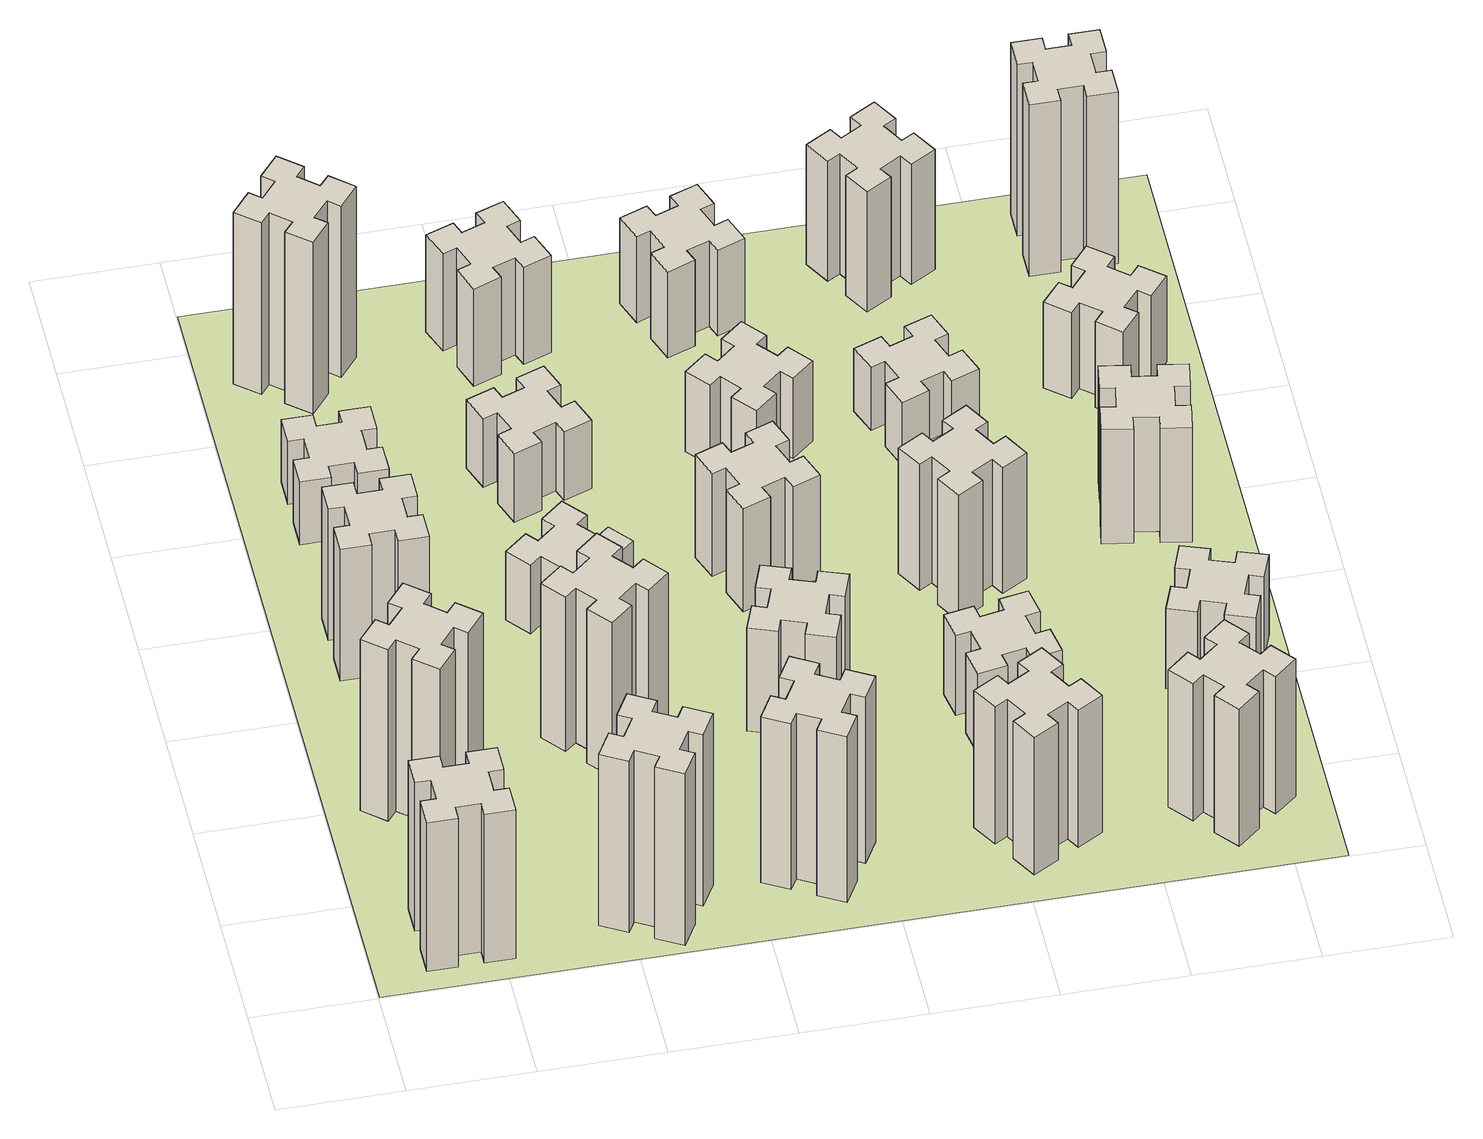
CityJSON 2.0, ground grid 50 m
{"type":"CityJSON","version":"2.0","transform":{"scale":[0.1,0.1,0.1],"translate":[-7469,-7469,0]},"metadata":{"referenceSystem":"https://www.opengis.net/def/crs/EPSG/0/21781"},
"CityObjects":{
"building1":{"type":"Building","attributes":{"class":"1000","function":"1000","usage":"1000","yearOfConstruction":2016,"roofType":"1000","measuredHeight":78,"storeysAboveGround":30,"storeysBelowGround":0},"geometry":[{"type":"Solid","lod":"1","boundaries":[[[[0,1,2,3,4,5,6,7,8,9,10,11,12,13,14,15,16,17,18,19]],[[17,16,20,21]],[[16,15,22,20]],[[15,14,23,22]],[[14,13,24,23]],[[13,12,25,24]],[[12,11,26,25]],[[11,10,27,26]],[[10,9,28,27]],[[9,8,29,28]],[[8,7,30,29]],[[7,6,31,30]],[[6,5,32,31]],[[5,4,33,32]],[[4,3,34,33]],[[3,2,35,34]],[[2,1,36,35]],[[1,0,37,36]],[[0,19,38,37]],[[19,18,39,38]],[[18,17,21,39]],[[24,25,26,27,28,29,30,31,32,33,34,35,36,37,38,39,21,20,22,23]]]]}]},
"building2":{"type":"Building","attributes":{"class":"1000","function":"1000","usage":"1000","yearOfConstruction":2016,"roofType":"1000","measuredHeight":90,"storeysAboveGround":30,"storeysBelowGround":0},"geometry":[{"type":"Solid","lod":"1","boundaries":[[[[40,41,42,43,44,45,46,47,48,49,50,51,52,53,54,55,56,57,58,59]],[[57,56,60,61]],[[56,55,62,60]],[[55,54,63,62]],[[54,53,64,63]],[[53,52,65,64]],[[52,51,66,65]],[[51,50,67,66]],[[50,49,68,67]],[[49,48,69,68]],[[48,47,70,69]],[[47,46,71,70]],[[46,45,72,71]],[[45,44,73,72]],[[44,43,74,73]],[[43,42,75,74]],[[42,41,76,75]],[[41,40,77,76]],[[40,59,78,77]],[[59,58,79,78]],[[58,57,61,79]],[[64,65,66,67,68,69,70,71,72,73,74,75,76,77,78,79,61,60,62,63]]]]}]},
"building3":{"type":"Building","attributes":{"class":"1000","function":"1000","usage":"1000","yearOfConstruction":2016,"roofType":"1000","measuredHeight":69,"storeysAboveGround":30,"storeysBelowGround":0},"geometry":[{"type":"Solid","lod":"1","boundaries":[[[[80,81,82,83,84,85,86,87,88,89,90,91,92,93,94,95,96,97,98,99]],[[97,96,100,101]],[[96,95,102,100]],[[95,94,103,102]],[[94,93,104,103]],[[93,92,105,104]],[[92,91,106,105]],[[91,90,107,106]],[[90,89,108,107]],[[89,88,109,108]],[[88,87,110,109]],[[87,86,111,110]],[[86,85,112,111]],[[85,84,113,112]],[[84,83,114,113]],[[83,82,115,114]],[[82,81,116,115]],[[81,80,117,116]],[[80,99,118,117]],[[99,98,119,118]],[[98,97,101,119]],[[104,105,106,107,108,109,110,111,112,113,114,115,116,117,118,119,101,100,102,103]]]]}]},
"building4":{"type":"Building","attributes":{"class":"1000","function":"1000","usage":"1000","yearOfConstruction":2016,"roofType":"1000","measuredHeight":33,"storeysAboveGround":30,"storeysBelowGround":0},"geometry":[{"type":"Solid","lod":"1","boundaries":[[[[120,121,122,123,124,125,126,127,128,129,130,131,132,133,134,135,136,137,138,139]],[[137,136,140,141]],[[136,135,142,140]],[[135,134,143,142]],[[134,133,144,143]],[[133,132,145,144]],[[132,131,146,145]],[[131,130,147,146]],[[130,129,148,147]],[[129,128,149,148]],[[128,127,150,149]],[[127,126,151,150]],[[126,125,152,151]],[[125,124,153,152]],[[124,123,154,153]],[[123,122,155,154]],[[122,121,156,155]],[[121,120,157,156]],[[120,139,158,157]],[[139,138,159,158]],[[138,137,141,159]],[[144,145,146,147,148,149,150,151,152,153,154,155,156,157,158,159,141,140,142,143]]]]}]},
"building5":{"type":"Building","attributes":{"class":"1000","function":"1000","usage":"1000","yearOfConstruction":2016,"roofType":"1000","measuredHeight":90,"storeysAboveGround":30,"storeysBelowGround":0},"geometry":[{"type":"Solid","lod":"1","boundaries":[[[[160,161,162,163,164,165,166,167,168,169,170,171,172,173,174,175,176,177,178,179]],[[177,176,180,181]],[[176,175,182,180]],[[175,174,183,182]],[[174,173,184,183]],[[173,172,185,184]],[[172,171,186,185]],[[171,170,187,186]],[[170,169,188,187]],[[169,168,189,188]],[[168,167,190,189]],[[167,166,191,190]],[[166,165,192,191]],[[165,164,193,192]],[[164,163,194,193]],[[163,162,195,194]],[[162,161,196,195]],[[161,160,197,196]],[[160,179,198,197]],[[179,178,199,198]],[[178,177,181,199]],[[184,185,186,187,188,189,190,191,192,193,194,195,196,197,198,199,181,180,182,183]]]]}]},
"building6":{"type":"Building","attributes":{"class":"1000","function":"1000","usage":"1000","yearOfConstruction":2016,"roofType":"1000","measuredHeight":90,"storeysAboveGround":30,"storeysBelowGround":0},"geometry":[{"type":"Solid","lod":"1","boundaries":[[[[200,201,202,203,204,205,206,207,208,209,210,211,212,213,214,215,216,217,218,219]],[[217,216,220,221]],[[216,215,222,220]],[[215,214,223,222]],[[214,213,224,223]],[[213,212,225,224]],[[212,211,226,225]],[[211,210,227,226]],[[210,209,228,227]],[[209,208,229,228]],[[208,207,230,229]],[[207,206,231,230]],[[206,205,232,231]],[[205,204,233,232]],[[204,203,234,233]],[[203,202,235,234]],[[202,201,236,235]],[[201,200,237,236]],[[200,219,238,237]],[[219,218,239,238]],[[218,217,221,239]],[[224,225,226,227,228,229,230,231,232,233,234,235,236,237,238,239,221,220,222,223]]]]}]},
"building7":{"type":"Building","attributes":{"class":"1000","function":"1000","usage":"1000","yearOfConstruction":2016,"roofType":"1000","measuredHeight":81,"storeysAboveGround":30,"storeysBelowGround":0},"geometry":[{"type":"Solid","lod":"1","boundaries":[[[[240,241,242,243,244,245,246,247,248,249,250,251,252,253,254,255,256,257,258,259]],[[257,256,260,261]],[[256,255,262,260]],[[255,254,263,262]],[[254,253,264,263]],[[253,252,265,264]],[[252,251,266,265]],[[251,250,267,266]],[[250,249,268,267]],[[249,248,269,268]],[[248,247,270,269]],[[247,246,271,270]],[[246,245,272,271]],[[245,244,273,272]],[[244,243,274,273]],[[243,242,275,274]],[[242,241,276,275]],[[241,240,277,276]],[[240,259,278,277]],[[259,258,279,278]],[[258,257,261,279]],[[264,265,266,267,268,269,270,271,272,273,274,275,276,277,278,279,261,260,262,263]]]]}]},
"building8":{"type":"Building","attributes":{"class":"1000","function":"1000","usage":"1000","yearOfConstruction":2016,"roofType":"1000","measuredHeight":36,"storeysAboveGround":30,"storeysBelowGround":0},"geometry":[{"type":"Solid","lod":"1","boundaries":[[[[280,281,282,283,284,285,286,287,288,289,290,291,292,293,294,295,296,297,298,299]],[[297,296,300,301]],[[296,295,302,300]],[[295,294,303,302]],[[294,293,304,303]],[[293,292,305,304]],[[292,291,306,305]],[[291,290,307,306]],[[290,289,308,307]],[[289,288,309,308]],[[288,287,310,309]],[[287,286,311,310]],[[286,285,312,311]],[[285,284,313,312]],[[284,283,314,313]],[[283,282,315,314]],[[282,281,316,315]],[[281,280,317,316]],[[280,299,318,317]],[[299,298,319,318]],[[298,297,301,319]],[[304,305,306,307,308,309,310,311,312,313,314,315,316,317,318,319,301,300,302,303]]]]}]},
"building9":{"type":"Building","attributes":{"class":"1000","function":"1000","usage":"1000","yearOfConstruction":2016,"roofType":"1000","measuredHeight":87,"storeysAboveGround":30,"storeysBelowGround":0},"geometry":[{"type":"Solid","lod":"1","boundaries":[[[[320,321,322,323,324,325,326,327,328,329,330,331,332,333,334,335,336,337,338,339]],[[337,336,340,341]],[[336,335,342,340]],[[335,334,343,342]],[[334,333,344,343]],[[333,332,345,344]],[[332,331,346,345]],[[331,330,347,346]],[[330,329,348,347]],[[329,328,349,348]],[[328,327,350,349]],[[327,326,351,350]],[[326,325,352,351]],[[325,324,353,352]],[[324,323,354,353]],[[323,322,355,354]],[[322,321,356,355]],[[321,320,357,356]],[[320,339,358,357]],[[339,338,359,358]],[[338,337,341,359]],[[344,345,346,347,348,349,350,351,352,353,354,355,356,357,358,359,341,340,342,343]]]]}]},
"building10":{"type":"Building","attributes":{"class":"1000","function":"1000","usage":"1000","yearOfConstruction":2016,"roofType":"1000","measuredHeight":36,"storeysAboveGround":30,"storeysBelowGround":0},"geometry":[{"type":"Solid","lod":"1","boundaries":[[[[360,361,362,363,364,365,366,367,368,369,370,371,372,373,374,375,376,377,378,379]],[[377,376,380,381]],[[376,375,382,380]],[[375,374,383,382]],[[374,373,384,383]],[[373,372,385,384]],[[372,371,386,385]],[[371,370,387,386]],[[370,369,388,387]],[[369,368,389,388]],[[368,367,390,389]],[[367,366,391,390]],[[366,365,392,391]],[[365,364,393,392]],[[364,363,394,393]],[[363,362,395,394]],[[362,361,396,395]],[[361,360,397,396]],[[360,379,398,397]],[[379,378,399,398]],[[378,377,381,399]],[[384,385,386,387,388,389,390,391,392,393,394,395,396,397,398,399,381,380,382,383]]]]}]},
"building11":{"type":"Building","attributes":{"class":"1000","function":"1000","usage":"1000","yearOfConstruction":2016,"roofType":"1000","measuredHeight":51,"storeysAboveGround":30,"storeysBelowGround":0},"geometry":[{"type":"Solid","lod":"1","boundaries":[[[[400,401,402,403,404,405,406,407,408,409,410,411,412,413,414,415,416,417,418,419]],[[417,416,420,421]],[[416,415,422,420]],[[415,414,423,422]],[[414,413,424,423]],[[413,412,425,424]],[[412,411,426,425]],[[411,410,427,426]],[[410,409,428,427]],[[409,408,429,428]],[[408,407,430,429]],[[407,406,431,430]],[[406,405,432,431]],[[405,404,433,432]],[[404,403,434,433]],[[403,402,435,434]],[[402,401,436,435]],[[401,400,437,436]],[[400,419,438,437]],[[419,418,439,438]],[[418,417,421,439]],[[424,425,426,427,428,429,430,431,432,433,434,435,436,437,438,439,421,420,422,423]]]]}]},
"building12":{"type":"Building","attributes":{"class":"1000","function":"1000","usage":"1000","yearOfConstruction":2016,"roofType":"1000","measuredHeight":54,"storeysAboveGround":30,"storeysBelowGround":0},"geometry":[{"type":"Solid","lod":"1","boundaries":[[[[440,441,442,443,444,445,446,447,448,449,450,451,452,453,454,455,456,457,458,459]],[[457,456,460,461]],[[456,455,462,460]],[[455,454,463,462]],[[454,453,464,463]],[[453,452,465,464]],[[452,451,466,465]],[[451,450,467,466]],[[450,449,468,467]],[[449,448,469,468]],[[448,447,470,469]],[[447,446,471,470]],[[446,445,472,471]],[[445,444,473,472]],[[444,443,474,473]],[[443,442,475,474]],[[442,441,476,475]],[[441,440,477,476]],[[440,459,478,477]],[[459,458,479,478]],[[458,457,461,479]],[[464,465,466,467,468,469,470,471,472,473,474,475,476,477,478,479,461,460,462,463]]]]}]},
"building13":{"type":"Building","attributes":{"class":"1000","function":"1000","usage":"1000","yearOfConstruction":2016,"roofType":"1000","measuredHeight":54,"storeysAboveGround":30,"storeysBelowGround":0},"geometry":[{"type":"Solid","lod":"1","boundaries":[[[[480,481,482,483,484,485,486,487,488,489,490,491,492,493,494,495,496,497,498,499]],[[497,496,500,501]],[[496,495,502,500]],[[495,494,503,502]],[[494,493,504,503]],[[493,492,505,504]],[[492,491,506,505]],[[491,490,507,506]],[[490,489,508,507]],[[489,488,509,508]],[[488,487,510,509]],[[487,486,511,510]],[[486,485,512,511]],[[485,484,513,512]],[[484,483,514,513]],[[483,482,515,514]],[[482,481,516,515]],[[481,480,517,516]],[[480,499,518,517]],[[499,498,519,518]],[[498,497,501,519]],[[504,505,506,507,508,509,510,511,512,513,514,515,516,517,518,519,501,500,502,503]]]]}]},
"building14":{"type":"Building","attributes":{"class":"1000","function":"1000","usage":"1000","yearOfConstruction":2016,"roofType":"1000","measuredHeight":72,"storeysAboveGround":30,"storeysBelowGround":0},"geometry":[{"type":"Solid","lod":"1","boundaries":[[[[520,521,522,523,524,525,526,527,528,529,530,531,532,533,534,535,536,537,538,539]],[[537,536,540,541]],[[536,535,542,540]],[[535,534,543,542]],[[534,533,544,543]],[[533,532,545,544]],[[532,531,546,545]],[[531,530,547,546]],[[530,529,548,547]],[[529,528,549,548]],[[528,527,550,549]],[[527,526,551,550]],[[526,525,552,551]],[[525,524,553,552]],[[524,523,554,553]],[[523,522,555,554]],[[522,521,556,555]],[[521,520,557,556]],[[520,539,558,557]],[[539,538,559,558]],[[538,537,541,559]],[[544,545,546,547,548,549,550,551,552,553,554,555,556,557,558,559,541,540,542,543]]]]}]},
"building15":{"type":"Building","attributes":{"class":"1000","function":"1000","usage":"1000","yearOfConstruction":2016,"roofType":"1000","measuredHeight":42,"storeysAboveGround":30,"storeysBelowGround":0},"geometry":[{"type":"Solid","lod":"1","boundaries":[[[[560,561,562,563,564,565,566,567,568,569,570,571,572,573,574,575,576,577,578,579]],[[577,576,580,581]],[[576,575,582,580]],[[575,574,583,582]],[[574,573,584,583]],[[573,572,585,584]],[[572,571,586,585]],[[571,570,587,586]],[[570,569,588,587]],[[569,568,589,588]],[[568,567,590,589]],[[567,566,591,590]],[[566,565,592,591]],[[565,564,593,592]],[[564,563,594,593]],[[563,562,595,594]],[[562,561,596,595]],[[561,560,597,596]],[[560,579,598,597]],[[579,578,599,598]],[[578,577,581,599]],[[584,585,586,587,588,589,590,591,592,593,594,595,596,597,598,599,581,580,582,583]]]]}]},
"building16":{"type":"Building","attributes":{"class":"1000","function":"1000","usage":"1000","yearOfConstruction":2016,"roofType":"1000","measuredHeight":45,"storeysAboveGround":30,"storeysBelowGround":0},"geometry":[{"type":"Solid","lod":"1","boundaries":[[[[600,601,602,603,604,605,606,607,608,609,610,611,612,613,614,615,616,617,618,619]],[[617,616,620,621]],[[616,615,622,620]],[[615,614,623,622]],[[614,613,624,623]],[[613,612,625,624]],[[612,611,626,625]],[[611,610,627,626]],[[610,609,628,627]],[[609,608,629,628]],[[608,607,630,629]],[[607,606,631,630]],[[606,605,632,631]],[[605,604,633,632]],[[604,603,634,633]],[[603,602,635,634]],[[602,601,636,635]],[[601,600,637,636]],[[600,619,638,637]],[[619,618,639,638]],[[618,617,621,639]],[[624,625,626,627,628,629,630,631,632,633,634,635,636,637,638,639,621,620,622,623]]]]}]},
"building17":{"type":"Building","attributes":{"class":"1000","function":"1000","usage":"1000","yearOfConstruction":2016,"roofType":"1000","measuredHeight":42,"storeysAboveGround":30,"storeysBelowGround":0},"geometry":[{"type":"Solid","lod":"1","boundaries":[[[[640,641,642,643,644,645,646,647,648,649,650,651,652,653,654,655,656,657,658,659]],[[657,656,660,661]],[[656,655,662,660]],[[655,654,663,662]],[[654,653,664,663]],[[653,652,665,664]],[[652,651,666,665]],[[651,650,667,666]],[[650,649,668,667]],[[649,648,669,668]],[[648,647,670,669]],[[647,646,671,670]],[[646,645,672,671]],[[645,644,673,672]],[[644,643,674,673]],[[643,642,675,674]],[[642,641,676,675]],[[641,640,677,676]],[[640,659,678,677]],[[659,658,679,678]],[[658,657,661,679]],[[664,665,666,667,668,669,670,671,672,673,674,675,676,677,678,679,661,660,662,663]]]]}]},
"building18":{"type":"Building","attributes":{"class":"1000","function":"1000","usage":"1000","yearOfConstruction":2016,"roofType":"1000","measuredHeight":66,"storeysAboveGround":30,"storeysBelowGround":0},"geometry":[{"type":"Solid","lod":"1","boundaries":[[[[680,681,682,683,684,685,686,687,688,689,690,691,692,693,694,695,696,697,698,699]],[[697,696,700,701]],[[696,695,702,700]],[[695,694,703,702]],[[694,693,704,703]],[[693,692,705,704]],[[692,691,706,705]],[[691,690,707,706]],[[690,689,708,707]],[[689,688,709,708]],[[688,687,710,709]],[[687,686,711,710]],[[686,685,712,711]],[[685,684,713,712]],[[684,683,714,713]],[[683,682,715,714]],[[682,681,716,715]],[[681,680,717,716]],[[680,699,718,717]],[[699,698,719,718]],[[698,697,701,719]],[[704,705,706,707,708,709,710,711,712,713,714,715,716,717,718,719,701,700,702,703]]]]}]},
"building19":{"type":"Building","attributes":{"class":"1000","function":"1000","usage":"1000","yearOfConstruction":2016,"roofType":"1000","measuredHeight":33,"storeysAboveGround":30,"storeysBelowGround":0},"geometry":[{"type":"Solid","lod":"1","boundaries":[[[[720,721,722,723,724,725,726,727,728,729,730,731,732,733,734,735,736,737,738,739]],[[737,736,740,741]],[[736,735,742,740]],[[735,734,743,742]],[[734,733,744,743]],[[733,732,745,744]],[[732,731,746,745]],[[731,730,747,746]],[[730,729,748,747]],[[729,728,749,748]],[[728,727,750,749]],[[727,726,751,750]],[[726,725,752,751]],[[725,724,753,752]],[[724,723,754,753]],[[723,722,755,754]],[[722,721,756,755]],[[721,720,757,756]],[[720,739,758,757]],[[739,738,759,758]],[[738,737,741,759]],[[744,745,746,747,748,749,750,751,752,753,754,755,756,757,758,759,741,740,742,743]]]]}]},
"building20":{"type":"Building","attributes":{"class":"1000","function":"1000","usage":"1000","yearOfConstruction":2016,"roofType":"1000","measuredHeight":72,"storeysAboveGround":30,"storeysBelowGround":0},"geometry":[{"type":"Solid","lod":"1","boundaries":[[[[760,761,762,763,764,765,766,767,768,769,770,771,772,773,774,775,776,777,778,779]],[[777,776,780,781]],[[776,775,782,780]],[[775,774,783,782]],[[774,773,784,783]],[[773,772,785,784]],[[772,771,786,785]],[[771,770,787,786]],[[770,769,788,787]],[[769,768,789,788]],[[768,767,790,789]],[[767,766,791,790]],[[766,765,792,791]],[[765,764,793,792]],[[764,763,794,793]],[[763,762,795,794]],[[762,761,796,795]],[[761,760,797,796]],[[760,779,798,797]],[[779,778,799,798]],[[778,777,781,799]],[[784,785,786,787,788,789,790,791,792,793,794,795,796,797,798,799,781,780,782,783]]]]}]},
"building21":{"type":"Building","attributes":{"class":"1000","function":"1000","usage":"1000","yearOfConstruction":2016,"roofType":"1000","measuredHeight":63,"storeysAboveGround":30,"storeysBelowGround":0},"geometry":[{"type":"Solid","lod":"1","boundaries":[[[[800,801,802,803,804,805,806,807,808,809,810,811,812,813,814,815,816,817,818,819]],[[817,816,820,821]],[[816,815,822,820]],[[815,814,823,822]],[[814,813,824,823]],[[813,812,825,824]],[[812,811,826,825]],[[811,810,827,826]],[[810,809,828,827]],[[809,808,829,828]],[[808,807,830,829]],[[807,806,831,830]],[[806,805,832,831]],[[805,804,833,832]],[[804,803,834,833]],[[803,802,835,834]],[[802,801,836,835]],[[801,800,837,836]],[[800,819,838,837]],[[819,818,839,838]],[[818,817,821,839]],[[824,825,826,827,828,829,830,831,832,833,834,835,836,837,838,839,821,820,822,823]]]]}]},
"building22":{"type":"Building","attributes":{"class":"1000","function":"1000","usage":"1000","yearOfConstruction":2016,"roofType":"1000","measuredHeight":42,"storeysAboveGround":30,"storeysBelowGround":0},"geometry":[{"type":"Solid","lod":"1","boundaries":[[[[840,841,842,843,844,845,846,847,848,849,850,851,852,853,854,855,856,857,858,859]],[[857,856,860,861]],[[856,855,862,860]],[[855,854,863,862]],[[854,853,864,863]],[[853,852,865,864]],[[852,851,866,865]],[[851,850,867,866]],[[850,849,868,867]],[[849,848,869,868]],[[848,847,870,869]],[[847,846,871,870]],[[846,845,872,871]],[[845,844,873,872]],[[844,843,874,873]],[[843,842,875,874]],[[842,841,876,875]],[[841,840,877,876]],[[840,859,878,877]],[[859,858,879,878]],[[858,857,861,879]],[[864,865,866,867,868,869,870,871,872,873,874,875,876,877,878,879,861,860,862,863]]]]}]},
"building23":{"type":"Building","attributes":{"class":"1000","function":"1000","usage":"1000","yearOfConstruction":2016,"roofType":"1000","measuredHeight":60,"storeysAboveGround":30,"storeysBelowGround":0},"geometry":[{"type":"Solid","lod":"1","boundaries":[[[[880,881,882,883,884,885,886,887,888,889,890,891,892,893,894,895,896,897,898,899]],[[897,896,900,901]],[[896,895,902,900]],[[895,894,903,902]],[[894,893,904,903]],[[893,892,905,904]],[[892,891,906,905]],[[891,890,907,906]],[[890,889,908,907]],[[889,888,909,908]],[[888,887,910,909]],[[887,886,911,910]],[[886,885,912,911]],[[885,884,913,912]],[[884,883,914,913]],[[883,882,915,914]],[[882,881,916,915]],[[881,880,917,916]],[[880,899,918,917]],[[899,898,919,918]],[[898,897,901,919]],[[904,905,906,907,908,909,910,911,912,913,914,915,916,917,918,919,901,900,902,903]]]]}]},
"building24":{"type":"Building","attributes":{"class":"1000","function":"1000","usage":"1000","yearOfConstruction":2016,"roofType":"1000","measuredHeight":45,"storeysAboveGround":30,"storeysBelowGround":0},"geometry":[{"type":"Solid","lod":"1","boundaries":[[[[920,921,922,923,924,925,926,927,928,929,930,931,932,933,934,935,936,937,938,939]],[[937,936,940,941]],[[936,935,942,940]],[[935,934,943,942]],[[934,933,944,943]],[[933,932,945,944]],[[932,931,946,945]],[[931,930,947,946]],[[930,929,948,947]],[[929,928,949,948]],[[928,927,950,949]],[[927,926,951,950]],[[926,925,952,951]],[[925,924,953,952]],[[924,923,954,953]],[[923,922,955,954]],[[922,921,956,955]],[[921,920,957,956]],[[920,939,958,957]],[[939,938,959,958]],[[938,937,941,959]],[[944,945,946,947,948,949,950,951,952,953,954,955,956,957,958,959,941,940,942,943]]]]}]},
"building25":{"type":"Building","attributes":{"class":"1000","function":"1000","usage":"1000","yearOfConstruction":2016,"roofType":"1000","measuredHeight":90,"storeysAboveGround":30,"storeysBelowGround":0},"geometry":[{"type":"Solid","lod":"1","boundaries":[[[[960,961,962,963,964,965,966,967,968,969,970,971,972,973,974,975,976,977,978,979]],[[977,976,980,981]],[[976,975,982,980]],[[975,974,983,982]],[[974,973,984,983]],[[973,972,985,984]],[[972,971,986,985]],[[971,970,987,986]],[[970,969,988,987]],[[969,968,989,988]],[[968,967,990,989]],[[967,966,991,990]],[[966,965,992,991]],[[965,964,993,992]],[[964,963,994,993]],[[963,962,995,994]],[[962,961,996,995]],[[961,960,997,996]],[[960,979,998,997]],[[979,978,999,998]],[[978,977,981,999]],[[984,985,986,987,988,989,990,991,992,993,994,995,996,997,998,999,981,980,982,983]]]]}]},
"landuse1":{"type":"LandUse","attributes":{"name":"plot1","function":"1010"},"geometry":[{"type":"MultiSurface","lod":"1","boundaries":[[[1000,1001,1002,1003]]]}]}
},
"vertices":[
[265,325,0],[265,225,0],[205,225,0],[205,105,0],[325,105,0],[325,165,0],[425,165,0],[425,105,0],[545,105,0],[545,225,0],[485,225,0],[485,325,0],[545,325,0],[545,445,0],[425,445,0],[425,385,0],[325,385,0],[325,445,0],[205,445,0],[205,325,0],[325,385,780],[325,445,780],[425,385,780],[425,445,780],[545,445,780],[545,325,780],[485,325,780],[485,225,780],[545,225,780],[545,105,780],[425,105,780],[425,165,780],[325,165,780],[325,105,780],[205,105,780],[205,225,780],[265,225,780],[265,325,780],[205,325,780],[205,445,780],
[484,1067,0],[408,1132,0],[446,1178,0],[354,1255,0],[277,1163,0],[323,1124,0],[259,1048,0],[213,1086,0],[136,994,0],[228,917,0],[266,963,0],[343,899,0],[304,853,0],[396,776,0],[473,868,0],[427,906,0],[492,983,0],[538,944,0],[615,1036,0],[523,1113,0],[492,983,900],[538,944,900],[427,906,900],[473,868,900],[396,776,900],[304,853,900],[343,899,900],[266,963,900],[228,917,900],[136,994,900],[213,1086,900],[259,1048,900],[323,1124,900],[277,1163,900],[354,1255,900],[446,1178,900],[408,1132,900],[484,1067,900],[523,1113,900],[615,1036,900],
[325,1745,0],[425,1745,0],[425,1685,0],[545,1685,0],[545,1805,0],[485,1805,0],[485,1905,0],[545,1905,0],[545,2025,0],[425,2025,0],[425,1965,0],[325,1965,0],[325,2025,0],[205,2025,0],[205,1905,0],[265,1905,0],[265,1805,0],[205,1805,0],[205,1685,0],[325,1685,0],[265,1805,690],[205,1805,690],[265,1905,690],[205,1905,690],[205,2025,690],[325,2025,690],[325,1965,690],[425,1965,690],[425,2025,690],[545,2025,690],[545,1905,690],[485,1905,690],[485,1805,690],[545,1805,690],[545,1685,690],[425,1685,690],[425,1745,690],[325,1745,690],[325,1685,690],[205,1685,690],
[485,2545,0],[485,2645,0],[545,2645,0],[545,2765,0],[425,2765,0],[425,2705,0],[325,2705,0],[325,2765,0],[205,2765,0],[205,2645,0],[265,2645,0],[265,2545,0],[205,2545,0],[205,2425,0],[325,2425,0],[325,2485,0],[425,2485,0],[425,2425,0],[545,2425,0],[545,2545,0],[425,2485,330],[425,2425,330],[325,2485,330],[325,2425,330],[205,2425,330],[205,2545,330],[265,2545,330],[265,2645,330],[205,2645,330],[205,2765,330],[325,2765,330],[325,2705,330],[425,2705,330],[425,2765,330],[545,2765,330],[545,2645,330],[485,2645,330],[485,2545,330],[545,2545,330],[545,2425,330],
[1214,346,0],[1127,396,0],[1157,448,0],[1053,508,0],[993,404,0],[1045,374,0],[995,287,0],[943,317,0],[883,213,0],[987,153,0],[1017,205,0],[1104,155,0],[1074,103,0],[1178,43,0],[1238,147,0],[1186,177,0],[1236,264,0],[1288,234,0],[1348,338,0],[1244,398,0],[1236,264,900],[1288,234,900],[1186,177,900],[1238,147,900],[1178,43,900],[1074,103,900],[1104,155,900],[1017,205,900],[987,153,900],[883,213,900],[943,317,900],[995,287,900],[1045,374,900],[993,404,900],[1053,508,900],[1157,448,900],[1127,396,900],[1214,346,900],[1244,398,900],[1348,338,900],
[484,3387,0],[408,3452,0],[446,3498,0],[354,3575,0],[277,3483,0],[323,3444,0],[259,3368,0],[213,3406,0],[136,3314,0],[228,3237,0],[266,3283,0],[343,3219,0],[304,3173,0],[396,3096,0],[473,3188,0],[427,3226,0],[492,3303,0],[538,3264,0],[615,3356,0],[523,3433,0],[492,3303,900],[538,3264,900],[427,3226,900],[473,3188,900],[396,3096,900],[304,3173,900],[343,3219,900],[266,3283,900],[228,3237,900],[136,3314,900],[213,3406,900],[259,3368,900],[323,3444,900],[277,3483,900],[354,3575,900],[446,3498,900],[408,3452,900],[484,3387,900],[523,3433,900],[615,3356,900],
[1083,1332,0],[1006,1267,0],[968,1313,0],[876,1236,0],[953,1144,0],[999,1183,0],[1063,1106,0],[1017,1068,0],[1094,976,0],[1186,1053,0],[1148,1099,0],[1224,1163,0],[1263,1117,0],[1355,1194,0],[1278,1286,0],[1232,1248,0],[1167,1324,0],[1213,1363,0],[1136,1455,0],[1044,1378,0],[1167,1324,810],[1213,1363,810],[1232,1248,810],[1278,1286,810],[1355,1194,810],[1263,1117,810],[1224,1163,810],[1148,1099,810],[1186,1053,810],[1094,976,810],[1017,1068,810],[1063,1106,810],[999,1183,810],[953,1144,810],[876,1236,810],[968,1313,810],[1006,1267,810],[1083,1332,810],[1044,1378,810],[1136,1455,810],
[1083,1972,0],[1006,1907,0],[968,1953,0],[876,1876,0],[953,1784,0],[999,1823,0],[1063,1746,0],[1017,1708,0],[1094,1616,0],[1186,1693,0],[1148,1739,0],[1224,1803,0],[1263,1757,0],[1355,1834,0],[1278,1926,0],[1232,1888,0],[1167,1964,0],[1213,2003,0],[1136,2095,0],[1044,2018,0],[1167,1964,360],[1213,2003,360],[1232,1888,360],[1278,1926,360],[1355,1834,360],[1263,1757,360],[1224,1803,360],[1148,1739,360],[1186,1693,360],[1094,1616,360],[1017,1708,360],[1063,1746,360],[999,1823,360],[953,1784,360],[876,1876,360],[968,1953,360],[1006,1907,360],[1083,1972,360],[1044,2018,360],[1136,2095,360],
[1657,305,0],[1744,255,0],[1714,203,0],[1818,143,0],[1878,247,0],[1826,277,0],[1876,364,0],[1928,334,0],[1988,438,0],[1884,498,0],[1854,446,0],[1767,496,0],[1797,548,0],[1693,608,0],[1633,504,0],[1685,474,0],[1635,387,0],[1583,417,0],[1523,313,0],[1627,253,0],[1635,387,870],[1583,417,870],[1685,474,870],[1633,504,870],[1693,608,870],[1797,548,870],[1767,496,870],[1854,446,870],[1884,498,870],[1988,438,870],[1928,334,870],[1876,364,870],[1826,277,870],[1878,247,870],[1818,143,870],[1714,203,870],[1744,255,870],[1657,305,870],[1627,253,870],[1523,313,870],
[1106,2475,0],[1200,2509,0],[1220,2453,0],[1333,2494,0],[1292,2607,0],[1236,2586,0],[1202,2680,0],[1258,2700,0],[1217,2813,0],[1104,2772,0],[1125,2716,0],[1031,2682,0],[1010,2738,0],[897,2697,0],[939,2584,0],[995,2605,0],[1029,2511,0],[973,2490,0],[1014,2377,0],[1127,2419,0],[1029,2511,360],[973,2490,360],[995,2605,360],[939,2584,360],[897,2697,360],[1010,2738,360],[1031,2682,360],[1125,2716,360],[1104,2772,360],[1217,2813,360],[1258,2700,360],[1202,2680,360],[1236,2586,360],[1292,2607,360],[1333,2494,360],[1220,2453,360],[1200,2509,360],[1106,2475,360],[1127,2419,360],[1014,2377,360],
[1125,3456,0],[1031,3422,0],[1010,3478,0],[897,3437,0],[939,3324,0],[995,3345,0],[1029,3251,0],[973,3230,0],[1014,3117,0],[1127,3159,0],[1106,3215,0],[1200,3249,0],[1220,3193,0],[1333,3234,0],[1292,3347,0],[1236,3326,0],[1202,3420,0],[1258,3440,0],[1217,3553,0],[1104,3512,0],[1202,3420,510],[1258,3440,510],[1236,3326,510],[1292,3347,510],[1333,3234,510],[1220,3193,510],[1200,3249,510],[1106,3215,510],[1127,3159,510],[1014,3117,510],[973,3230,510],[1029,3251,510],[995,3345,510],[939,3324,510],[897,3437,510],[1010,3478,510],[1031,3422,510],[1125,3456,510],[1104,3512,510],[1217,3553,510],
[1769,1300,0],[1735,1206,0],[1679,1227,0],[1637,1114,0],[1750,1073,0],[1771,1129,0],[1865,1095,0],[1844,1039,0],[1957,997,0],[1998,1110,0],[1942,1131,0],[1976,1225,0],[2032,1204,0],[2073,1317,0],[1960,1358,0],[1940,1302,0],[1846,1336,0],[1867,1392,0],[1754,1433,0],[1713,1320,0],[1846,1336,540],[1867,1392,540],[1940,1302,540],[1960,1358,540],[2073,1317,540],[2032,1204,540],[1976,1225,540],[1942,1131,540],[1998,1110,540],[1957,997,540],[1844,1039,540],[1865,1095,540],[1771,1129,540],[1750,1073,540],[1637,1114,540],[1679,1227,540],[1735,1206,540],[1769,1300,540],[1713,1320,540],[1754,1433,540],
[1846,1835,0],[1940,1869,0],[1960,1813,0],[2073,1854,0],[2032,1967,0],[1976,1946,0],[1942,2040,0],[1998,2060,0],[1957,2173,0],[1844,2132,0],[1865,2076,0],[1771,2042,0],[1750,2098,0],[1637,2057,0],[1679,1944,0],[1735,1965,0],[1769,1871,0],[1713,1850,0],[1754,1737,0],[1867,1779,0],[1769,1871,540],[1713,1850,540],[1735,1965,540],[1679,1944,540],[1637,2057,540],[1750,2098,540],[1771,2042,540],[1865,2076,540],[1844,2132,540],[1957,2173,540],[1998,2060,540],[1942,2040,540],[1976,1946,540],[2032,1967,540],[2073,1854,540],[1960,1813,540],[1940,1869,540],[1846,1835,540],[1867,1779,540],[1754,1737,540],
[2475,364,0],[2525,277,0],[2473,247,0],[2533,143,0],[2637,203,0],[2607,255,0],[2694,305,0],[2724,253,0],[2828,313,0],[2768,417,0],[2716,387,0],[2666,474,0],[2718,504,0],[2658,608,0],[2554,548,0],[2584,496,0],[2497,446,0],[2467,498,0],[2363,438,0],[2423,334,0],[2497,446,720],[2467,498,720],[2584,496,720],[2554,548,720],[2658,608,720],[2718,504,720],[2666,474,720],[2716,387,720],[2768,417,720],[2828,313,720],[2724,253,720],[2694,305,720],[2607,255,720],[2637,203,720],[2533,143,720],[2473,247,720],[2525,277,720],[2475,364,720],[2423,334,720],[2363,438,720],
[1988,2479,0],[2064,2543,0],[2103,2497,0],[2195,2574,0],[2118,2666,0],[2072,2628,0],[2007,2704,0],[2053,2743,0],[1976,2835,0],[1884,2758,0],[1923,2712,0],[1846,2647,0],[1808,2693,0],[1716,2616,0],[1793,2524,0],[1839,2563,0],[1903,2486,0],[1857,2448,0],[1934,2356,0],[2026,2433,0],[1903,2486,420],[1857,2448,420],[1839,2563,420],[1793,2524,420],[1716,2616,420],[1808,2693,420],[1846,2647,420],[1923,2712,420],[1884,2758,420],[1976,2835,420],[2053,2743,420],[2007,2704,420],[2072,2628,420],[2118,2666,420],[2195,2574,420],[2103,2497,420],[2064,2543,420],[1988,2479,420],[2026,2433,420],[1934,2356,420],
[1865,3456,0],[1771,3422,0],[1750,3478,0],[1637,3437,0],[1679,3324,0],[1735,3345,0],[1769,3251,0],[1713,3230,0],[1754,3117,0],[1867,3159,0],[1846,3215,0],[1940,3249,0],[1960,3193,0],[2073,3234,0],[2032,3347,0],[1976,3326,0],[1942,3420,0],[1998,3440,0],[1957,3553,0],[1844,3512,0],[1942,3420,450],[1998,3440,450],[1976,3326,450],[2032,3347,450],[2073,3234,450],[1960,3193,450],[1940,3249,450],[1846,3215,450],[1867,3159,450],[1754,3117,450],[1713,3230,450],[1769,3251,450],[1735,3345,450],[1679,3324,450],[1637,3437,450],[1750,3478,450],[1771,3422,450],[1865,3456,450],[1844,3512,450],[1957,3553,450],
[2625,1132,0],[2527,1115,0],[2517,1174,0],[2398,1153,0],[2419,1035,0],[2478,1045,0],[2496,947,0],[2437,937,0],[2457,818,0],[2576,839,0],[2565,898,0],[2664,916,0],[2674,857,0],[2792,877,0],[2771,996,0],[2712,985,0],[2695,1084,0],[2754,1094,0],[2733,1212,0],[2615,1191,0],[2695,1084,420],[2754,1094,420],[2712,985,420],[2771,996,420],[2792,877,420],[2674,857,420],[2664,916,420],[2565,898,420],[2576,839,420],[2457,818,420],[2437,937,420],[2496,947,420],[2478,1045,420],[2419,1035,420],[2398,1153,420],[2517,1174,420],[2527,1115,420],[2625,1132,420],[2615,1191,420],[2733,1212,420],
[2475,1744,0],[2525,1657,0],[2473,1627,0],[2533,1523,0],[2637,1583,0],[2607,1635,0],[2694,1685,0],[2724,1633,0],[2828,1693,0],[2768,1797,0],[2716,1767,0],[2666,1854,0],[2718,1884,0],[2658,1988,0],[2554,1928,0],[2584,1876,0],[2497,1826,0],[2467,1878,0],[2363,1818,0],[2423,1714,0],[2497,1826,660],[2467,1878,660],[2584,1876,660],[2554,1928,660],[2658,1988,660],[2718,1884,660],[2666,1854,660],[2716,1767,660],[2768,1797,660],[2828,1693,660],[2724,1633,660],[2694,1685,660],[2607,1635,660],[2637,1583,660],[2533,1523,660],[2473,1627,660],[2525,1657,660],[2475,1744,660],[2423,1714,660],[2363,1818,660],
[2586,2475,0],[2680,2509,0],[2700,2453,0],[2813,2494,0],[2772,2607,0],[2716,2586,0],[2682,2680,0],[2738,2700,0],[2697,2813,0],[2584,2772,0],[2605,2716,0],[2511,2682,0],[2490,2738,0],[2377,2697,0],[2419,2584,0],[2475,2605,0],[2509,2511,0],[2453,2490,0],[2494,2377,0],[2607,2419,0],[2509,2511,330],[2453,2490,330],[2475,2605,330],[2419,2584,330],[2377,2697,330],[2490,2738,330],[2511,2682,330],[2605,2716,330],[2584,2772,330],[2697,2813,330],[2738,2700,330],[2682,2680,330],[2716,2586,330],[2772,2607,330],[2813,2494,330],[2700,2453,330],[2680,2509,330],[2586,2475,330],[2607,2419,330],[2494,2377,330],
[3368,259,0],[3444,323,0],[3483,277,0],[3575,354,0],[3498,446,0],[3452,408,0],[3387,484,0],[3433,523,0],[3356,615,0],[3264,538,0],[3303,492,0],[3226,427,0],[3188,473,0],[3096,396,0],[3173,304,0],[3219,343,0],[3283,266,0],[3237,228,0],[3314,136,0],[3406,213,0],[3283,266,720],[3237,228,720],[3219,343,720],[3173,304,720],[3096,396,720],[3188,473,720],[3226,427,720],[3303,492,720],[3264,538,720],[3356,615,720],[3433,523,720],[3387,484,720],[3452,408,720],[3498,446,720],[3575,354,720],[3483,277,720],[3444,323,720],[3368,259,720],[3406,213,720],[3314,136,720],
[2716,3447,0],[2666,3534,0],[2718,3564,0],[2658,3668,0],[2554,3608,0],[2584,3556,0],[2497,3506,0],[2467,3558,0],[2363,3498,0],[2423,3394,0],[2475,3424,0],[2525,3337,0],[2473,3307,0],[2533,3203,0],[2637,3263,0],[2607,3315,0],[2694,3365,0],[2724,3313,0],[2828,3373,0],[2768,3477,0],[2694,3365,630],[2724,3313,630],[2607,3315,630],[2637,3263,630],[2533,3203,630],[2473,3307,630],[2525,3337,630],[2475,3424,630],[2423,3394,630],[2363,3498,630],[2467,3558,630],[2497,3506,630],[2584,3556,630],[2554,3608,630],[2658,3668,630],[2718,3564,630],[2666,3534,630],[2716,3447,630],[2768,3477,630],[2828,3373,630],
[3351,1029,0],[3445,995,0],[3424,939,0],[3537,897,0],[3578,1010,0],[3522,1031,0],[3556,1125,0],[3612,1104,0],[3653,1217,0],[3540,1258,0],[3520,1202,0],[3426,1236,0],[3447,1292,0],[3334,1333,0],[3293,1220,0],[3349,1200,0],[3315,1106,0],[3259,1127,0],[3217,1014,0],[3330,973,0],[3315,1106,420],[3259,1127,420],[3349,1200,420],[3293,1220,420],[3334,1333,420],[3447,1292,420],[3426,1236,420],[3520,1202,420],[3540,1258,420],[3653,1217,420],[3612,1104,420],[3556,1125,420],[3522,1031,420],[3578,1010,420],[3537,897,420],[3424,939,420],[3445,995,420],[3351,1029,420],[3330,973,420],[3217,1014,420],
[3267,1856,0],[3365,1838,0],[3355,1779,0],[3473,1758,0],[3494,1877,0],[3435,1887,0],[3452,1985,0],[3511,1975,0],[3532,2093,0],[3414,2114,0],[3404,2055,0],[3305,2072,0],[3316,2131,0],[3197,2152,0],[3177,2034,0],[3236,2024,0],[3218,1925,0],[3159,1936,0],[3138,1817,0],[3257,1797,0],[3218,1925,600],[3159,1936,600],[3236,2024,600],[3177,2034,600],[3197,2152,600],[3316,2131,600],[3305,2072,600],[3404,2055,600],[3414,2114,600],[3532,2093,600],[3511,1975,600],[3452,1985,600],[3435,1887,600],[3494,1877,600],[3473,1758,600],[3355,1779,600],[3365,1838,600],[3267,1856,600],[3257,1797,600],[3138,1817,600],
[3444,2747,0],[3368,2812,0],[3406,2858,0],[3314,2935,0],[3237,2843,0],[3283,2804,0],[3219,2728,0],[3173,2766,0],[3096,2674,0],[3188,2597,0],[3226,2643,0],[3303,2579,0],[3264,2533,0],[3356,2456,0],[3433,2548,0],[3387,2586,0],[3452,2663,0],[3498,2624,0],[3575,2716,0],[3483,2793,0],[3452,2663,450],[3498,2624,450],[3387,2586,450],[3433,2548,450],[3356,2456,450],[3264,2533,450],[3303,2579,450],[3226,2643,450],[3188,2597,450],[3096,2674,450],[3173,2766,450],[3219,2728,450],[3283,2804,450],[3237,2843,450],[3314,2935,450],[3406,2858,450],[3368,2812,450],[3444,2747,450],[3483,2793,450],[3575,2716,450],
[3285,3325,0],[3385,3325,0],[3385,3265,0],[3505,3265,0],[3505,3385,0],[3445,3385,0],[3445,3485,0],[3505,3485,0],[3505,3605,0],[3385,3605,0],[3385,3545,0],[3285,3545,0],[3285,3605,0],[3165,3605,0],[3165,3485,0],[3225,3485,0],[3225,3385,0],[3165,3385,0],[3165,3265,0],[3285,3265,0],[3225,3385,900],[3165,3385,900],[3225,3485,900],[3165,3485,900],[3165,3605,900],[3285,3605,900],[3285,3545,900],[3385,3545,900],[3385,3605,900],[3505,3605,900],[3505,3485,900],[3445,3485,900],[3445,3385,900],[3505,3385,900],[3505,3265,900],[3385,3265,900],[3385,3325,900],[3285,3325,900],[3285,3265,900],[3165,3265,900],
[5,3705,0],[3705,3705,0],[3705,5,0],[5,5,0]
]}
